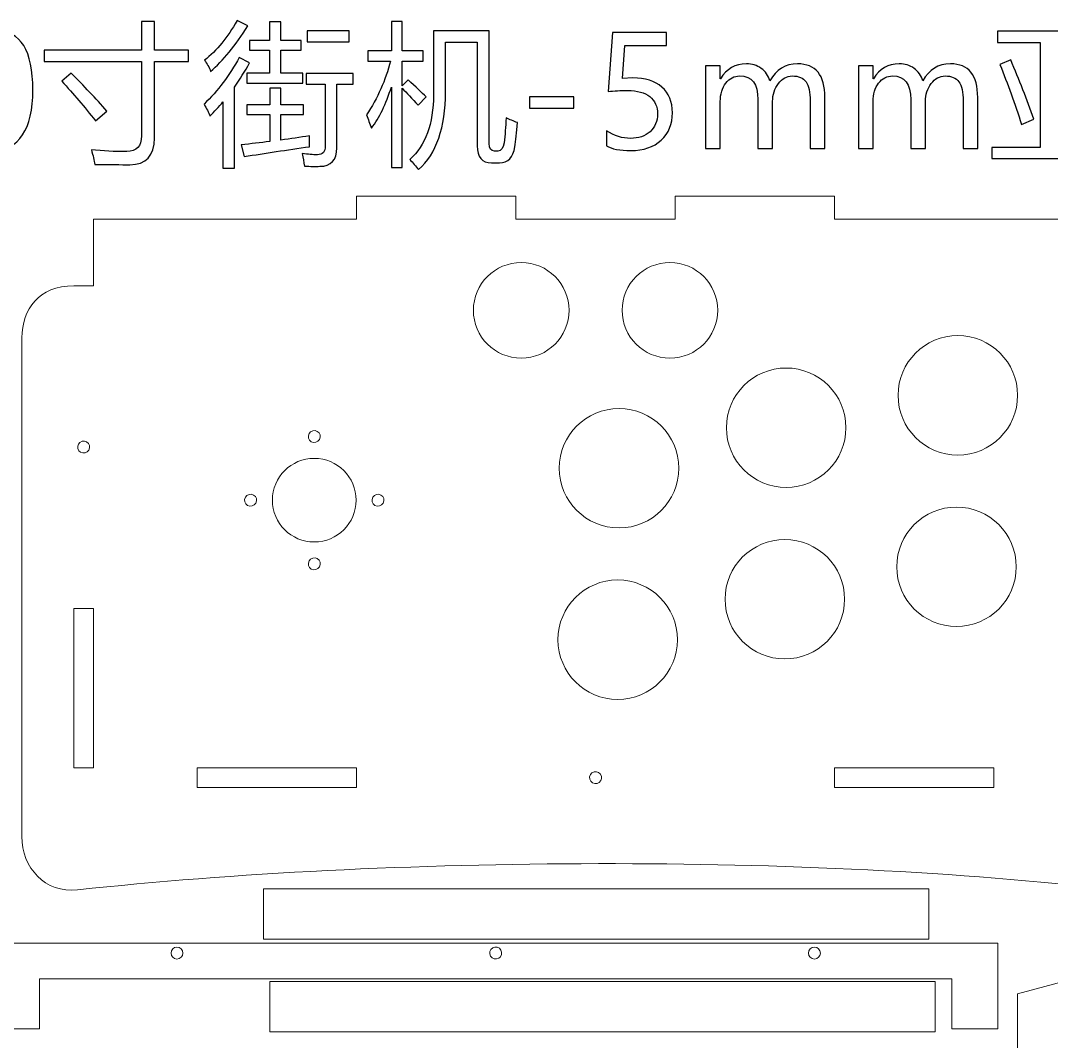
# Model space of a CAD drawing. Header units: centimetres. Extents: x -84 to 49, y -29 to 29.
# Drawn here: x -21.4 to 4.48, y 3.37 to 29.01 of the extents above; entities that cross this region are included whole.
import ezdxf

# ---------------------------------------------------------------- set-up
doc = ezdxf.new("R2010")
doc.units = ezdxf.units.CM
doc.header["$MEASUREMENT"] = 0
doc.layers.add('layer 1', color=7, linetype='Continuous')

msp = doc.modelspace()

# ---------------------------------------------------------------- linework, layer by layer
at = {"layer": 'layer 1', "color": 250}
for points, knots in [([(-20.80612, 28.2688), (-20.80612, 28.2688), (-18.36563, 28.2688), (-18.36563, 28.2688), (-18.36563, 28.2688), (-18.36563, 28.2688), (-18.36563, 28.98324), (-18.36563, 28.98324), (-18.36563, 28.98324), (-18.36563, 28.98324), (-18.03826, 28.98324), (-18.03826, 28.98324), (-18.03826, 28.98324), (-18.03826, 28.98324), (-18.03826, 28.2688), (-18.03826, 28.2688), (-18.03826, 28.2688), (-18.03826, 28.2688), (-17.18068, 28.2688), (-17.18068, 28.2688), (-17.18068, 28.2688), (-17.18068, 28.2688), (-17.18068, 27.97867), (-17.18068, 27.97867), (-17.18068, 27.97867), (-17.18068, 27.97867), (-18.03826, 27.97867), (-18.03826, 27.97867), (-18.03826, 27.97867), (-18.03826, 27.97867), (-18.03826, 26.06067), (-18.03826, 26.06067), (-18.03826, 26.06067), (-18.03826, 25.61455), (-18.24367, 25.39117), (-18.65512, 25.39117), (-18.65512, 25.39117), (-18.8708, 25.39117), (-19.16286, 25.39246), (-19.53131, 25.39503), (-19.53131, 25.39503), (-19.54865, 25.49516), (-19.57881, 25.61841), (-19.62182, 25.76348), (-19.62182, 25.76348), (-19.33297, 25.73331), (-19.03641, 25.71983), (-18.73023, 25.72239), (-18.73023, 25.72239), (-18.48695, 25.72239), (-18.36563, 25.8527), (-18.36563, 26.11331), (-18.36563, 26.11331), (-18.36563, 26.11331), (-18.36563, 27.97867), (-18.36563, 27.97867), (-18.36563, 27.97867), (-18.36563, 27.97867), (-20.80612, 27.97867), (-20.80612, 27.97867), (-20.80612, 27.97867), (-20.80612, 27.97867), (-20.80612, 28.2688), (-20.80612, 28.2688)], [0, 0, 0, 0, 0.0625, 0.0625, 0.0625, 0.0625, 0.125, 0.125, 0.125, 0.125, 0.1875, 0.1875, 0.1875, 0.1875, 0.25, 0.25, 0.25, 0.25, 0.3125, 0.3125, 0.3125, 0.3125, 0.375, 0.375, 0.375, 0.375, 0.4375, 0.4375, 0.4375, 0.4375, 0.5, 0.5, 0.5, 0.5, 0.5625, 0.5625, 0.5625, 0.5625, 0.625, 0.625, 0.625, 0.625, 0.6875, 0.6875, 0.6875, 0.6875, 0.75, 0.75, 0.75, 0.75, 0.8125, 0.8125, 0.8125, 0.8125, 0.875, 0.875, 0.875, 0.875, 0.9375, 0.9375, 0.9375, 0.9375, 1, 1, 1, 1]), ([(-16.78335, 28.01269), (-16.47267, 28.25597), (-16.19922, 28.58847), (-15.96365, 29.00955), (-15.96365, 29.00955), (-15.96365, 29.00955), (-15.69277, 28.87797), (-15.69277, 28.87797), (-15.69277, 28.87797), (-16.00088, 28.38114), (-16.31348, 27.99921), (-16.6293, 27.73089), (-16.6293, 27.73089), (-16.6646, 27.83616), (-16.71595, 27.92988), (-16.78335, 28.01269)], [0, 0, 0, 0, 0.25, 0.25, 0.25, 0.25, 0.5, 0.5, 0.5, 0.5, 0.75, 0.75, 0.75, 0.75, 1, 1, 1, 1]), ([(-15.71908, 27.68917), (-15.71908, 27.68917), (-15.14715, 27.68917), (-15.14715, 27.68917), (-15.14715, 27.68917), (-15.14715, 27.68917), (-15.14715, 28.26495), (-15.14715, 28.26495), (-15.14715, 28.26495), (-15.14715, 28.26495), (-15.64783, 28.26495), (-15.64783, 28.26495), (-15.64783, 28.26495), (-15.64783, 28.26495), (-15.64783, 28.51273), (-15.64783, 28.51273), (-15.64783, 28.51273), (-15.64783, 28.51273), (-15.14715, 28.51273), (-15.14715, 28.51273), (-15.14715, 28.51273), (-15.14715, 28.51273), (-15.14715, 28.97939), (-15.14715, 28.97939), (-15.14715, 28.97939), (-15.14715, 28.97939), (-14.86921, 28.97939), (-14.86921, 28.97939), (-14.86921, 28.97939), (-14.86921, 28.97939), (-14.86921, 28.51273), (-14.86921, 28.51273), (-14.86921, 28.51273), (-14.86921, 28.51273), (-14.35377, 28.51273), (-14.35377, 28.51273), (-14.35377, 28.51273), (-14.35377, 28.51273), (-14.35377, 28.26495), (-14.35377, 28.26495), (-14.35377, 28.26495), (-14.35377, 28.26495), (-14.86921, 28.26495), (-14.86921, 28.26495), (-14.86921, 28.26495), (-14.86921, 28.26495), (-14.86921, 27.68917), (-14.86921, 27.68917), (-14.86921, 27.68917), (-14.86921, 27.68917), (-14.31589, 27.68917), (-14.31589, 27.68917), (-14.31589, 27.68917), (-14.31589, 27.68917), (-14.31589, 27.44076), (-14.31589, 27.44076), (-14.31589, 27.44076), (-14.31589, 27.44076), (-15.71908, 27.44076), (-15.71908, 27.44076), (-15.71908, 27.44076), (-15.71908, 27.44076), (-15.71908, 27.68917), (-15.71908, 27.68917)], [0, 0, 0, 0, 0.0625, 0.0625, 0.0625, 0.0625, 0.125, 0.125, 0.125, 0.125, 0.1875, 0.1875, 0.1875, 0.1875, 0.25, 0.25, 0.25, 0.25, 0.3125, 0.3125, 0.3125, 0.3125, 0.375, 0.375, 0.375, 0.375, 0.4375, 0.4375, 0.4375, 0.4375, 0.5, 0.5, 0.5, 0.5, 0.5625, 0.5625, 0.5625, 0.5625, 0.625, 0.625, 0.625, 0.625, 0.6875, 0.6875, 0.6875, 0.6875, 0.75, 0.75, 0.75, 0.75, 0.8125, 0.8125, 0.8125, 0.8125, 0.875, 0.875, 0.875, 0.875, 0.9375, 0.9375, 0.9375, 0.9375, 1, 1, 1, 1]), ([(-12.71565, 26.63967), (-12.43449, 27.05883), (-12.23486, 27.51008), (-12.11547, 27.99407), (-12.11547, 27.99407), (-12.11547, 27.99407), (-12.67777, 27.99407), (-12.67777, 27.99407), (-12.67777, 27.99407), (-12.67777, 27.99407), (-12.67777, 28.24955), (-12.67777, 28.24955), (-12.67777, 28.24955), (-12.67777, 28.24955), (-12.09108, 28.24955), (-12.09108, 28.24955), (-12.09108, 28.24955), (-12.09108, 28.24955), (-12.09108, 28.99094), (-12.09108, 28.99094), (-12.09108, 28.99094), (-12.09108, 28.99094), (-11.8202, 28.99094), (-11.8202, 28.99094), (-11.8202, 28.99094), (-11.8202, 28.99094), (-11.8202, 28.24955), (-11.8202, 28.24955), (-11.8202, 28.24955), (-11.8202, 28.24955), (-11.29384, 28.24955), (-11.29384, 28.24955), (-11.29384, 28.24955), (-11.29384, 28.24955), (-11.29384, 27.99407), (-11.29384, 27.99407), (-11.29384, 27.99407), (-11.29384, 27.99407), (-11.8202, 27.99407), (-11.8202, 27.99407), (-11.8202, 27.99407), (-11.8202, 27.99407), (-11.8202, 27.3695), (-11.8202, 27.3695), (-11.8202, 27.3695), (-11.8202, 27.3695), (-11.66999, 27.52035), (-11.66999, 27.52035), (-11.66999, 27.52035), (-11.47678, 27.34447), (-11.32529, 27.20133), (-11.21489, 27.09156), (-11.21489, 27.09156), (-11.21489, 27.09156), (-11.41773, 26.88423), (-11.41773, 26.88423), (-11.41773, 26.88423), (-11.57242, 27.05497), (-11.70658, 27.19683), (-11.8202, 27.30917), (-11.8202, 27.30917), (-11.8202, 27.30917), (-11.8202, 25.32377), (-11.8202, 25.32377), (-11.8202, 25.32377), (-11.8202, 25.32377), (-12.09108, 25.32377), (-12.09108, 25.32377), (-12.09108, 25.32377), (-12.09108, 25.32377), (-12.09108, 27.33934), (-12.09108, 27.33934), (-12.09108, 27.33934), (-12.22524, 26.9144), (-12.39213, 26.57098), (-12.59112, 26.30909), (-12.59112, 26.30909), (-12.63156, 26.42206), (-12.67264, 26.53183), (-12.71565, 26.63967)], [0, 0, 0, 0, 0.05, 0.05, 0.05, 0.05, 0.1, 0.1, 0.1, 0.1, 0.15, 0.15, 0.15, 0.15, 0.2, 0.2, 0.2, 0.2, 0.25, 0.25, 0.25, 0.25, 0.3, 0.3, 0.3, 0.3, 0.35, 0.35, 0.35, 0.35, 0.4, 0.4, 0.4, 0.4, 0.45, 0.45, 0.45, 0.45, 0.5, 0.5, 0.5, 0.5, 0.55, 0.55, 0.55, 0.55, 0.6, 0.6, 0.6, 0.6, 0.65, 0.65, 0.65, 0.65, 0.7, 0.7, 0.7, 0.7, 0.75, 0.75, 0.75, 0.75, 0.8, 0.8, 0.8, 0.8, 0.85, 0.85, 0.85, 0.85, 0.9, 0.9, 0.9, 0.9, 0.95, 0.95, 0.95, 0.95, 1, 1, 1, 1]), ([(-23.0104, 27.19491), (-23.0104, 27.70843), (-22.92567, 28.09742), (-22.75493, 28.36188), (-22.75493, 28.36188), (-22.58418, 28.6257), (-22.33769, 28.75729), (-22.01418, 28.75729), (-22.01418, 28.75729), (-21.39731, 28.75729), (-21.08856, 28.25982), (-21.08856, 27.26423), (-21.08856, 27.26423), (-21.08856, 26.77254), (-21.17586, 26.39703), (-21.34917, 26.13706), (-21.34917, 26.13706), (-21.52312, 25.87645), (-21.7664, 25.74679), (-22.07965, 25.74679), (-22.07965, 25.74679), (-22.37557, 25.74679), (-22.60472, 25.87003), (-22.76712, 26.11716), (-22.76712, 26.11716), (-22.92952, 26.36429), (-23.0104, 26.72311), (-23.0104, 27.19491)], [0, 0, 0, 0, 0.14285714, 0.14285714, 0.14285714, 0.14285714, 0.28571429, 0.28571429, 0.28571429, 0.28571429, 0.42857143, 0.42857143, 0.42857143, 0.42857143, 0.57142857, 0.57142857, 0.57142857, 0.57142857, 0.71428571, 0.71428571, 0.71428571, 0.71428571, 0.85714286, 0.85714286, 0.85714286, 0.85714286, 1, 1, 1, 1]), ([(-14.20356, 28.75023), (-14.20356, 28.75023), (-13.15021, 28.75023), (-13.15021, 28.75023), (-13.15021, 28.75023), (-13.15021, 28.75023), (-13.15021, 28.47935), (-13.15021, 28.47935), (-13.15021, 28.47935), (-13.15021, 28.47935), (-14.20356, 28.47935), (-14.20356, 28.47935), (-14.20356, 28.47935), (-14.20356, 28.47935), (-14.20356, 28.75023), (-14.20356, 28.75023)], [0, 0, 0, 0, 0.25, 0.25, 0.25, 0.25, 0.5, 0.5, 0.5, 0.5, 0.75, 0.75, 0.75, 0.75, 1, 1, 1, 1]), ([(-10.73346, 28.46394), (-10.73346, 28.46394), (-10.73346, 27.2193), (-10.73346, 27.2193), (-10.73346, 27.2193), (-10.73346, 26.32128), (-10.95813, 25.67104), (-11.40682, 25.26729), (-11.40682, 25.26729), (-11.47678, 25.35266), (-11.5506, 25.43739), (-11.62827, 25.52276), (-11.62827, 25.52276), (-11.23222, 25.87131), (-11.03451, 26.41436), (-11.03451, 27.15126), (-11.03451, 27.15126), (-11.03451, 27.15126), (-11.03451, 28.75023), (-11.03451, 28.75023), (-11.03451, 28.75023), (-11.03451, 28.75023), (-9.63518, 28.75023), (-9.63518, 28.75023), (-9.63518, 28.75023), (-9.63518, 28.75023), (-9.63518, 25.92138), (-9.63518, 25.92138), (-9.63518, 25.92138), (-9.63518, 25.79621), (-9.59153, 25.73331), (-9.50359, 25.73331), (-9.50359, 25.73331), (-9.50359, 25.73331), (-9.41693, 25.73331), (-9.41693, 25.73331), (-9.41693, 25.73331), (-9.33669, 25.73331), (-9.28534, 25.80391), (-9.26287, 25.94385), (-9.26287, 25.94385), (-9.23784, 26.13706), (-9.22051, 26.34503), (-9.21024, 26.56842), (-9.21024, 26.56842), (-9.1223, 26.52605), (-9.0273, 26.48561), (-8.92459, 26.44838), (-8.92459, 26.44838), (-8.94706, 26.19997), (-8.96953, 25.99648), (-8.99199, 25.83858), (-8.99199, 25.83858), (-9.03243, 25.57283), (-9.16017, 25.43996), (-9.37585, 25.43996), (-9.37585, 25.43996), (-9.37585, 25.43996), (-9.57484, 25.43996), (-9.57484, 25.43996), (-9.57484, 25.43996), (-9.81555, 25.43996), (-9.93623, 25.5831), (-9.93623, 25.86875), (-9.93623, 25.86875), (-9.93623, 25.86875), (-9.93623, 28.46394), (-9.93623, 28.46394), (-9.93623, 28.46394), (-9.93623, 28.46394), (-10.73346, 28.46394), (-10.73346, 28.46394)], [0, 0, 0, 0, 0.05555556, 0.05555556, 0.05555556, 0.05555556, 0.11111111, 0.11111111, 0.11111111, 0.11111111, 0.16666667, 0.16666667, 0.16666667, 0.16666667, 0.22222222, 0.22222222, 0.22222222, 0.22222222, 0.27777778, 0.27777778, 0.27777778, 0.27777778, 0.33333333, 0.33333333, 0.33333333, 0.33333333, 0.38888889, 0.38888889, 0.38888889, 0.38888889, 0.44444444, 0.44444444, 0.44444444, 0.44444444, 0.5, 0.5, 0.5, 0.5, 0.55555556, 0.55555556, 0.55555556, 0.55555556, 0.61111111, 0.61111111, 0.61111111, 0.61111111, 0.66666667, 0.66666667, 0.66666667, 0.66666667, 0.72222222, 0.72222222, 0.72222222, 0.72222222, 0.77777778, 0.77777778, 0.77777778, 0.77777778, 0.83333333, 0.83333333, 0.83333333, 0.83333333, 0.88888889, 0.88888889, 0.88888889, 0.88888889, 0.94444444, 0.94444444, 0.94444444, 0.94444444, 1, 1, 1, 1]), ([(2.97747, 25.82381), (2.97747, 25.82381), (4.19194, 25.82381), (4.19194, 25.82381), (4.19194, 25.82381), (4.19194, 25.82381), (4.19194, 28.46009), (4.19194, 28.46009), (4.19194, 28.46009), (4.19194, 28.46009), (3.12382, 28.46009), (3.12382, 28.46009), (3.12382, 28.46009), (3.12382, 28.46009), (3.12382, 28.74638), (3.12382, 28.74638), (3.12382, 28.74638), (3.12382, 28.74638), (6.56183, 28.74638), (6.56183, 28.74638), (6.56183, 28.74638), (6.56183, 28.74638), (6.56183, 28.46009), (6.56183, 28.46009), (6.56183, 28.46009), (6.56183, 28.46009), (5.48216, 28.46009), (5.48216, 28.46009), (5.48216, 28.46009), (5.48216, 28.46009), (5.48216, 25.82381), (5.48216, 25.82381), (5.48216, 25.82381), (5.48216, 25.82381), (6.70048, 25.82381), (6.70048, 25.82381), (6.70048, 25.82381), (6.70048, 25.82381), (6.70048, 25.54523), (6.70048, 25.54523), (6.70048, 25.54523), (6.70048, 25.54523), (2.97747, 25.54523), (2.97747, 25.54523), (2.97747, 25.54523), (2.97747, 25.54523), (2.97747, 25.82381), (2.97747, 25.82381)], [0, 0, 0, 0, 0.08333333, 0.08333333, 0.08333333, 0.08333333, 0.16666667, 0.16666667, 0.16666667, 0.16666667, 0.25, 0.25, 0.25, 0.25, 0.33333333, 0.33333333, 0.33333333, 0.33333333, 0.41666667, 0.41666667, 0.41666667, 0.41666667, 0.5, 0.5, 0.5, 0.5, 0.58333333, 0.58333333, 0.58333333, 0.58333333, 0.66666667, 0.66666667, 0.66666667, 0.66666667, 0.75, 0.75, 0.75, 0.75, 0.83333333, 0.83333333, 0.83333333, 0.83333333, 0.91666667, 0.91666667, 0.91666667, 0.91666667, 1, 1, 1, 1]), ([(-5.03662, 26.69423), (-5.03662, 26.40987), (-5.13098, 26.18071), (-5.3197, 26.00611), (-5.3197, 26.00611), (-5.50841, 25.83216), (-5.76196, 25.74486), (-6.08034, 25.74486), (-6.08034, 25.74486), (-6.35379, 25.74486), (-6.55728, 25.7853), (-6.69143, 25.86682), (-6.69143, 25.86682), (-6.69143, 25.86682), (-6.69143, 26.24297), (-6.69143, 26.24297), (-6.69143, 26.24297), (-6.49501, 26.11524), (-6.2941, 26.05105), (-6.08997, 26.05105), (-6.08997, 26.05105), (-5.88649, 26.05105), (-5.72281, 26.10753), (-5.59828, 26.21986), (-5.59828, 26.21986), (-5.47311, 26.33156), (-5.41084, 26.48048), (-5.41084, 26.66598), (-5.41084, 26.66598), (-5.41084, 26.85213), (-5.47568, 26.99656), (-5.60534, 27.09991), (-5.60534, 27.09991), (-5.735, 27.20325), (-5.91859, 27.2546), (-6.15545, 27.2546), (-6.15545, 27.2546), (-6.33839, 27.2546), (-6.50336, 27.2469), (-6.65035, 27.23021), (-6.65035, 27.23021), (-6.65035, 27.23021), (-6.54315, 28.7085), (-6.54315, 28.7085), (-6.54315, 28.7085), (-6.54315, 28.7085), (-5.18169, 28.7085), (-5.18169, 28.7085), (-5.18169, 28.7085), (-5.18169, 28.7085), (-5.18169, 28.38499), (-5.18169, 28.38499), (-5.18169, 28.38499), (-5.18169, 28.38499), (-6.23247, 28.38499), (-6.23247, 28.38499), (-6.23247, 28.38499), (-6.23247, 28.38499), (-6.29281, 27.55951), (-6.29281, 27.55951), (-6.29281, 27.55951), (-6.29281, 27.55951), (-6.02771, 27.57106), (-6.02771, 27.57106), (-6.02771, 27.57106), (-5.7196, 27.57106), (-5.47696, 27.49403), (-5.30108, 27.34062), (-5.30108, 27.34062), (-5.12456, 27.18656), (-5.03662, 26.97153), (-5.03662, 26.69423)], [0, 0, 0, 0, 0.05555556, 0.05555556, 0.05555556, 0.05555556, 0.11111111, 0.11111111, 0.11111111, 0.11111111, 0.16666667, 0.16666667, 0.16666667, 0.16666667, 0.22222222, 0.22222222, 0.22222222, 0.22222222, 0.27777778, 0.27777778, 0.27777778, 0.27777778, 0.33333333, 0.33333333, 0.33333333, 0.33333333, 0.38888889, 0.38888889, 0.38888889, 0.38888889, 0.44444444, 0.44444444, 0.44444444, 0.44444444, 0.5, 0.5, 0.5, 0.5, 0.55555556, 0.55555556, 0.55555556, 0.55555556, 0.61111111, 0.61111111, 0.61111111, 0.61111111, 0.66666667, 0.66666667, 0.66666667, 0.66666667, 0.72222222, 0.72222222, 0.72222222, 0.72222222, 0.77777778, 0.77777778, 0.77777778, 0.77777778, 0.83333333, 0.83333333, 0.83333333, 0.83333333, 0.88888889, 0.88888889, 0.88888889, 0.88888889, 0.94444444, 0.94444444, 0.94444444, 0.94444444, 1, 1, 1, 1]), ([(-16.79105, 26.91055), (-16.44764, 27.2469), (-16.15301, 27.63782), (-15.90716, 28.08394), (-15.90716, 28.08394), (-15.90716, 28.08394), (-15.64783, 27.94914), (-15.64783, 27.94914), (-15.64783, 27.94914), (-15.76787, 27.73474), (-15.89561, 27.5319), (-16.03105, 27.34126), (-16.03105, 27.34126), (-16.03105, 27.34126), (-16.03105, 25.30067), (-16.03105, 25.30067), (-16.03105, 25.30067), (-16.03105, 25.30067), (-16.31733, 25.30067), (-16.31733, 25.30067), (-16.31733, 25.30067), (-16.31733, 25.30067), (-16.31733, 26.96896), (-16.31733, 26.96896), (-16.31733, 26.96896), (-16.4226, 26.84251), (-16.53173, 26.72247), (-16.64406, 26.61014), (-16.64406, 26.61014), (-16.68193, 26.70771), (-16.73072, 26.80784), (-16.79105, 26.91055)], [0, 0, 0, 0, 0.125, 0.125, 0.125, 0.125, 0.25, 0.25, 0.25, 0.25, 0.375, 0.375, 0.375, 0.375, 0.5, 0.5, 0.5, 0.5, 0.625, 0.625, 0.625, 0.625, 0.75, 0.75, 0.75, 0.75, 0.875, 0.875, 0.875, 0.875, 1, 1, 1, 1]), ([(3.45504, 28.02424), (3.66815, 27.52035), (3.86265, 27.02481), (4.03789, 26.53825), (4.03789, 26.53825), (4.03789, 26.53825), (3.72592, 26.39895), (3.72592, 26.39895), (3.72592, 26.39895), (3.56031, 26.92339), (3.37994, 27.42471), (3.18416, 27.90356), (3.18416, 27.90356), (3.18416, 27.90356), (3.45504, 28.02424), (3.45504, 28.02424)], [0, 0, 0, 0, 0.25, 0.25, 0.25, 0.25, 0.5, 0.5, 0.5, 0.5, 0.75, 0.75, 0.75, 0.75, 1, 1, 1, 1]), ([(-20.12956, 27.69302), (-19.81118, 27.37207), (-19.51142, 27.05369), (-19.23026, 26.73788), (-19.23026, 26.73788), (-19.23026, 26.73788), (-19.51976, 26.49331), (-19.51976, 26.49331), (-19.51976, 26.49331), (-19.79321, 26.84186), (-20.07436, 27.17308), (-20.36257, 27.48633), (-20.36257, 27.48633), (-20.36257, 27.48633), (-20.12956, 27.69302), (-20.12956, 27.69302)], [0, 0, 0, 0, 0.25, 0.25, 0.25, 0.25, 0.5, 0.5, 0.5, 0.5, 0.75, 0.75, 0.75, 0.75, 1, 1, 1, 1]), ([(-14.22603, 27.68532), (-14.22603, 27.68532), (-13.05264, 27.68532), (-13.05264, 27.68532), (-13.05264, 27.68532), (-13.05264, 27.68532), (-13.05264, 27.41444), (-13.05264, 27.41444), (-13.05264, 27.41444), (-13.05264, 27.41444), (-13.46217, 27.41444), (-13.46217, 27.41444), (-13.46217, 27.41444), (-13.46217, 27.41444), (-13.46217, 25.81226), (-13.46217, 25.81226), (-13.46217, 25.81226), (-13.46217, 25.50672), (-13.60275, 25.35266), (-13.8839, 25.35009), (-13.8839, 25.35009), (-13.9943, 25.34752), (-14.12461, 25.34881), (-14.27481, 25.35394), (-14.27481, 25.35394), (-14.28765, 25.45922), (-14.30498, 25.56449), (-14.32745, 25.66976), (-14.32745, 25.66976), (-14.18431, 25.64922), (-14.05785, 25.63959), (-13.94744, 25.63959), (-13.94744, 25.63959), (-13.81457, 25.63959), (-13.74846, 25.71469), (-13.74846, 25.8649), (-13.74846, 25.8649), (-13.74846, 25.8649), (-13.74846, 27.41444), (-13.74846, 27.41444), (-13.74846, 27.41444), (-13.74846, 27.41444), (-14.22603, 27.41444), (-14.22603, 27.41444), (-14.22603, 27.41444), (-14.22603, 27.41444), (-14.22603, 27.68532), (-14.22603, 27.68532)], [0, 0, 0, 0, 0.08333333, 0.08333333, 0.08333333, 0.08333333, 0.16666667, 0.16666667, 0.16666667, 0.16666667, 0.25, 0.25, 0.25, 0.25, 0.33333333, 0.33333333, 0.33333333, 0.33333333, 0.41666667, 0.41666667, 0.41666667, 0.41666667, 0.5, 0.5, 0.5, 0.5, 0.58333333, 0.58333333, 0.58333333, 0.58333333, 0.66666667, 0.66666667, 0.66666667, 0.66666667, 0.75, 0.75, 0.75, 0.75, 0.83333333, 0.83333333, 0.83333333, 0.83333333, 0.91666667, 0.91666667, 0.91666667, 0.91666667, 1, 1, 1, 1]), ([(-1.20898, 25.79557), (-1.20898, 25.79557), (-1.57743, 25.79557), (-1.57743, 25.79557), (-1.57743, 25.79557), (-1.57743, 25.79557), (-1.57743, 26.9895), (-1.57743, 26.9895), (-1.57743, 26.9895), (-1.57743, 27.21545), (-1.61274, 27.37657), (-1.68335, 27.47413), (-1.68335, 27.47413), (-1.75331, 27.57106), (-1.86885, 27.61985), (-2.02933, 27.61985), (-2.02933, 27.61985), (-2.16477, 27.61985), (-2.28031, 27.5563), (-2.37724, 27.42984), (-2.37724, 27.42984), (-2.47352, 27.30339), (-2.52166, 27.15318), (-2.52166, 26.98051), (-2.52166, 26.98051), (-2.52166, 26.98051), (-2.52166, 25.79557), (-2.52166, 25.79557), (-2.52166, 25.79557), (-2.52166, 25.79557), (-2.89011, 25.79557), (-2.89011, 25.79557), (-2.89011, 25.79557), (-2.89011, 25.79557), (-2.89011, 27.02737), (-2.89011, 27.02737), (-2.89011, 27.02737), (-2.89011, 27.42214), (-3.04289, 27.61985), (-3.34715, 27.61985), (-3.34715, 27.61985), (-3.48772, 27.61985), (-3.60391, 27.55951), (-3.69634, 27.43947), (-3.69634, 27.43947), (-3.78813, 27.31879), (-3.83435, 27.16538), (-3.83435, 26.97859), (-3.83435, 26.97859), (-3.83435, 26.97859), (-3.83435, 25.79557), (-3.83435, 25.79557), (-3.83435, 25.79557), (-3.83435, 25.79557), (-4.2028, 25.79557), (-4.2028, 25.79557), (-4.2028, 25.79557), (-4.2028, 25.79557), (-4.2028, 27.87532), (-4.2028, 27.87532), (-4.2028, 27.87532), (-4.2028, 27.87532), (-3.83435, 27.87532), (-3.83435, 27.87532), (-3.83435, 27.87532), (-3.83435, 27.87532), (-3.83435, 27.54667), (-3.83435, 27.54667), (-3.83435, 27.54667), (-3.83435, 27.54667), (-3.82664, 27.54667), (-3.82664, 27.54667), (-3.82664, 27.54667), (-3.67901, 27.79829), (-3.46269, 27.9241), (-3.17833, 27.9241), (-3.17833, 27.9241), (-3.03903, 27.9241), (-2.91579, 27.88623), (-2.80923, 27.80985), (-2.80923, 27.80985), (-2.70268, 27.73346), (-2.62886, 27.62947), (-2.58778, 27.49917), (-2.58778, 27.49917), (-2.43308, 27.78289), (-2.20264, 27.9241), (-1.89581, 27.9241), (-1.89581, 27.9241), (-1.43814, 27.9241), (-1.20898, 27.64231), (-1.20898, 27.07808), (-1.20898, 27.07808), (-1.20898, 27.07808), (-1.20898, 25.79557), (-1.20898, 25.79557)], [0, 0, 0, 0, 0.04166667, 0.04166667, 0.04166667, 0.04166667, 0.08333333, 0.08333333, 0.08333333, 0.08333333, 0.125, 0.125, 0.125, 0.125, 0.16666667, 0.16666667, 0.16666667, 0.16666667, 0.20833333, 0.20833333, 0.20833333, 0.20833333, 0.25, 0.25, 0.25, 0.25, 0.29166667, 0.29166667, 0.29166667, 0.29166667, 0.33333333, 0.33333333, 0.33333333, 0.33333333, 0.375, 0.375, 0.375, 0.375, 0.41666667, 0.41666667, 0.41666667, 0.41666667, 0.45833333, 0.45833333, 0.45833333, 0.45833333, 0.5, 0.5, 0.5, 0.5, 0.54166667, 0.54166667, 0.54166667, 0.54166667, 0.58333333, 0.58333333, 0.58333333, 0.58333333, 0.625, 0.625, 0.625, 0.625, 0.66666667, 0.66666667, 0.66666667, 0.66666667, 0.70833333, 0.70833333, 0.70833333, 0.70833333, 0.75, 0.75, 0.75, 0.75, 0.79166667, 0.79166667, 0.79166667, 0.79166667, 0.83333333, 0.83333333, 0.83333333, 0.83333333, 0.875, 0.875, 0.875, 0.875, 0.91666667, 0.91666667, 0.91666667, 0.91666667, 0.95833333, 0.95833333, 0.95833333, 0.95833333, 1, 1, 1, 1]), ([(2.62764, 25.79557), (2.62764, 25.79557), (2.25919, 25.79557), (2.25919, 25.79557), (2.25919, 25.79557), (2.25919, 25.79557), (2.25919, 26.9895), (2.25919, 26.9895), (2.25919, 26.9895), (2.25919, 27.21545), (2.22388, 27.37657), (2.15327, 27.47413), (2.15327, 27.47413), (2.08331, 27.57106), (1.96777, 27.61985), (1.80729, 27.61985), (1.80729, 27.61985), (1.67185, 27.61985), (1.55631, 27.5563), (1.45938, 27.42984), (1.45938, 27.42984), (1.3631, 27.30339), (1.31496, 27.15318), (1.31496, 26.98051), (1.31496, 26.98051), (1.31496, 26.98051), (1.31496, 25.79557), (1.31496, 25.79557), (1.31496, 25.79557), (1.31496, 25.79557), (0.94651, 25.79557), (0.94651, 25.79557), (0.94651, 25.79557), (0.94651, 25.79557), (0.94651, 27.02737), (0.94651, 27.02737), (0.94651, 27.02737), (0.94651, 27.42214), (0.79373, 27.61985), (0.48947, 27.61985), (0.48947, 27.61985), (0.3489, 27.61985), (0.23271, 27.55951), (0.14028, 27.43947), (0.14028, 27.43947), (0.04849, 27.31879), (0.00227, 27.16538), (0.00227, 26.97859), (0.00227, 26.97859), (0.00227, 26.97859), (0.00227, 25.79557), (0.00227, 25.79557), (0.00227, 25.79557), (0.00227, 25.79557), (-0.36618, 25.79557), (-0.36618, 25.79557), (-0.36618, 25.79557), (-0.36618, 25.79557), (-0.36618, 27.87532), (-0.36618, 27.87532), (-0.36618, 27.87532), (-0.36618, 27.87532), (0.00227, 27.87532), (0.00227, 27.87532), (0.00227, 27.87532), (0.00227, 27.87532), (0.00227, 27.54667), (0.00227, 27.54667), (0.00227, 27.54667), (0.00227, 27.54667), (0.00998, 27.54667), (0.00998, 27.54667), (0.00998, 27.54667), (0.15761, 27.79829), (0.37393, 27.9241), (0.65829, 27.9241), (0.65829, 27.9241), (0.79759, 27.9241), (0.92083, 27.88623), (1.02739, 27.80985), (1.02739, 27.80985), (1.13394, 27.73346), (1.20776, 27.62947), (1.24884, 27.49917), (1.24884, 27.49917), (1.40354, 27.78289), (1.63398, 27.9241), (1.94081, 27.9241), (1.94081, 27.9241), (2.39848, 27.9241), (2.62764, 27.64231), (2.62764, 27.07808), (2.62764, 27.07808), (2.62764, 27.07808), (2.62764, 25.79557), (2.62764, 25.79557)], [0, 0, 0, 0, 0.04166667, 0.04166667, 0.04166667, 0.04166667, 0.08333333, 0.08333333, 0.08333333, 0.08333333, 0.125, 0.125, 0.125, 0.125, 0.16666667, 0.16666667, 0.16666667, 0.16666667, 0.20833333, 0.20833333, 0.20833333, 0.20833333, 0.25, 0.25, 0.25, 0.25, 0.29166667, 0.29166667, 0.29166667, 0.29166667, 0.33333333, 0.33333333, 0.33333333, 0.33333333, 0.375, 0.375, 0.375, 0.375, 0.41666667, 0.41666667, 0.41666667, 0.41666667, 0.45833333, 0.45833333, 0.45833333, 0.45833333, 0.5, 0.5, 0.5, 0.5, 0.54166667, 0.54166667, 0.54166667, 0.54166667, 0.58333333, 0.58333333, 0.58333333, 0.58333333, 0.625, 0.625, 0.625, 0.625, 0.66666667, 0.66666667, 0.66666667, 0.66666667, 0.70833333, 0.70833333, 0.70833333, 0.70833333, 0.75, 0.75, 0.75, 0.75, 0.79166667, 0.79166667, 0.79166667, 0.79166667, 0.83333333, 0.83333333, 0.83333333, 0.83333333, 0.875, 0.875, 0.875, 0.875, 0.91666667, 0.91666667, 0.91666667, 0.91666667, 0.95833333, 0.95833333, 0.95833333, 0.95833333, 1, 1, 1, 1]), ([(-15.85838, 25.89121), (-15.61766, 25.91625), (-15.37824, 25.94385), (-15.14009, 25.97402), (-15.14009, 25.97402), (-15.14009, 25.97402), (-15.14009, 26.64737), (-15.14009, 26.64737), (-15.14009, 26.64737), (-15.14009, 26.64737), (-15.72294, 26.64737), (-15.72294, 26.64737), (-15.72294, 26.64737), (-15.72294, 26.64737), (-15.72294, 26.89578), (-15.72294, 26.89578), (-15.72294, 26.89578), (-15.72294, 26.89578), (-15.14009, 26.89578), (-15.14009, 26.89578), (-15.14009, 26.89578), (-15.14009, 26.89578), (-15.14009, 27.31302), (-15.14009, 27.31302), (-15.14009, 27.31302), (-15.14009, 27.31302), (-14.86151, 27.31302), (-14.86151, 27.31302), (-14.86151, 27.31302), (-14.86151, 27.31302), (-14.86151, 26.89578), (-14.86151, 26.89578), (-14.86151, 26.89578), (-14.86151, 26.89578), (-14.29343, 26.89578), (-14.29343, 26.89578), (-14.29343, 26.89578), (-14.29343, 26.89578), (-14.29343, 26.64737), (-14.29343, 26.64737), (-14.29343, 26.64737), (-14.29343, 26.64737), (-14.86151, 26.64737), (-14.86151, 26.64737), (-14.86151, 26.64737), (-14.86151, 26.64737), (-14.86151, 26.00996), (-14.86151, 26.00996), (-14.86151, 26.00996), (-14.62208, 26.0427), (-14.38394, 26.07801), (-14.14708, 26.11716), (-14.14708, 26.11716), (-14.14708, 26.00675), (-14.14579, 25.9156), (-14.14322, 25.84243), (-14.14322, 25.84243), (-14.71259, 25.76219), (-15.25884, 25.67939), (-15.78327, 25.59466), (-15.78327, 25.59466), (-15.78327, 25.59466), (-15.85838, 25.89121), (-15.85838, 25.89121)], [0, 0, 0, 0, 0.0625, 0.0625, 0.0625, 0.0625, 0.125, 0.125, 0.125, 0.125, 0.1875, 0.1875, 0.1875, 0.1875, 0.25, 0.25, 0.25, 0.25, 0.3125, 0.3125, 0.3125, 0.3125, 0.375, 0.375, 0.375, 0.375, 0.4375, 0.4375, 0.4375, 0.4375, 0.5, 0.5, 0.5, 0.5, 0.5625, 0.5625, 0.5625, 0.5625, 0.625, 0.625, 0.625, 0.625, 0.6875, 0.6875, 0.6875, 0.6875, 0.75, 0.75, 0.75, 0.75, 0.8125, 0.8125, 0.8125, 0.8125, 0.875, 0.875, 0.875, 0.875, 0.9375, 0.9375, 0.9375, 0.9375, 1, 1, 1, 1]), ([(-7.51178, 26.8072), (-7.51178, 26.8072), (-8.61969, 26.8072), (-8.61969, 26.8072), (-8.61969, 26.8072), (-8.61969, 26.8072), (-8.61969, 27.09156), (-8.61969, 27.09156), (-8.61969, 27.09156), (-8.61969, 27.09156), (-7.51178, 27.09156), (-7.51178, 27.09156), (-7.51178, 27.09156), (-7.51178, 27.09156), (-7.51178, 26.8072), (-7.51178, 26.8072)], [0, 0, 0, 0, 0.25, 0.25, 0.25, 0.25, 0.5, 0.5, 0.5, 0.5, 0.75, 0.75, 0.75, 0.75, 1, 1, 1, 1])]:
    msp.add_open_spline(points, degree=3, knots=knots, dxfattribs=at)
at = {"layer": 'layer 1', "color": 142, "lineweight": 20}
for points, knots in [([(-20.06519, 22.35039), (-20.06519, 22.35039), (-20.06519, 22.35036), (-20.06519, 22.35036), (-20.06519, 22.35036), (-20.06519, 22.35036), (-19.56519, 22.35036), (-19.56519, 22.35036), (-19.56519, 22.35036), (-19.56519, 22.35036), (-19.56519, 24.02062), (-19.56519, 24.02062), (-19.56519, 24.02062), (-19.56519, 24.02062), (-12.96516, 24.02062), (-12.96516, 24.02062), (-12.96516, 24.02062), (-12.96516, 24.02062), (-12.96516, 24.60198), (-12.96516, 24.60198), (-12.96516, 24.60198), (-12.96516, 24.60198), (-8.96528, 24.60198), (-8.96528, 24.60198), (-8.96528, 24.60198), (-8.96528, 24.60198), (-8.96528, 24.02062), (-8.96528, 24.02062), (-8.96528, 24.02062), (-8.96528, 24.02062), (-4.96563, 24.02062), (-4.96563, 24.02062), (-4.96563, 24.02062), (-4.96563, 24.02062), (-4.96563, 24.60198), (-4.96563, 24.60198), (-4.96563, 24.60198), (-4.96563, 24.60198), (-0.96478, 24.60198), (-0.96478, 24.60198), (-0.96478, 24.60198), (-0.96478, 24.60198), (-0.96478, 24.02062), (-0.96478, 24.02062), (-0.96478, 24.02062), (-0.96478, 24.02062), (5.6348, 24.02062), (5.6348, 24.02062), (5.6348, 24.02062), (5.6348, 24.02062), (5.6348, 22.35036), (5.6348, 22.35036), (5.6348, 22.35036), (5.6348, 22.35036), (6.1348, 22.35036), (6.1348, 22.35036), (6.1348, 22.35036), (6.1348, 22.35036), (6.1348, 22.35039), (6.1348, 22.35039), (6.1348, 22.35039), (7.0108, 22.35039), (7.4348, 21.76007), (7.4348, 21.04487), (7.4348, 21.04487), (7.4348, 21.04487), (7.4348, 8.52029), (7.4348, 8.52029), (7.4348, 8.52029), (7.4348, 7.73562), (6.85145, 7.05927), (6.03573, 7.17881), (6.03573, 7.17881), (-1.53501, 8.08816), (-12.20823, 8.02694), (-19.96613, 7.17881), (-19.96613, 7.17881), (-20.78551, 7.08924), (-21.3652, 7.73547), (-21.3652, 8.52029), (-21.3652, 8.52029), (-21.3652, 8.52029), (-21.3652, 21.04487), (-21.3652, 21.04487), (-21.3652, 21.04487), (-21.3652, 21.76019), (-20.94123, 22.35039), (-20.06519, 22.35039)], [0, 0, 0, 0, 0.04545455, 0.04545455, 0.04545455, 0.04545455, 0.09090909, 0.09090909, 0.09090909, 0.09090909, 0.13636364, 0.13636364, 0.13636364, 0.13636364, 0.18181818, 0.18181818, 0.18181818, 0.18181818, 0.22727273, 0.22727273, 0.22727273, 0.22727273, 0.27272727, 0.27272727, 0.27272727, 0.27272727, 0.31818182, 0.31818182, 0.31818182, 0.31818182, 0.36363636, 0.36363636, 0.36363636, 0.36363636, 0.40909091, 0.40909091, 0.40909091, 0.40909091, 0.45454545, 0.45454545, 0.45454545, 0.45454545, 0.5, 0.5, 0.5, 0.5, 0.54545455, 0.54545455, 0.54545455, 0.54545455, 0.59090909, 0.59090909, 0.59090909, 0.59090909, 0.63636364, 0.63636364, 0.63636364, 0.63636364, 0.68181818, 0.68181818, 0.68181818, 0.68181818, 0.72727273, 0.72727273, 0.72727273, 0.72727273, 0.77272727, 0.77272727, 0.77272727, 0.77272727, 0.81818182, 0.81818182, 0.81818182, 0.81818182, 0.86363636, 0.86363636, 0.86363636, 0.86363636, 0.90909091, 0.90909091, 0.90909091, 0.90909091, 0.95454545, 0.95454545, 0.95454545, 0.95454545, 1, 1, 1, 1]), ([(-8.83155, 22.9337), (-8.16892, 22.9337), (-7.63156, 22.39633), (-7.63156, 21.73369), (-7.63156, 21.73369), (-7.63156, 21.07106), (-8.16892, 20.5337), (-8.83156, 20.5337), (-8.83156, 20.5337), (-9.49419, 20.5337), (-10.03157, 21.07106), (-10.03156, 21.73369), (-10.03156, 21.73369), (-10.03156, 22.39633), (-9.49419, 22.9337), (-8.83155, 22.9337)], [0, 0, 0, 0, 0.25, 0.25, 0.25, 0.25, 0.5, 0.5, 0.5, 0.5, 0.75, 0.75, 0.75, 0.75, 1, 1, 1, 1]), ([(-5.09883, 22.9337), (-4.43621, 22.9337), (-3.89885, 22.39633), (-3.89885, 21.73368), (-3.89885, 21.73368), (-3.89885, 21.07106), (-4.43621, 20.5337), (-5.09883, 20.5337), (-5.09883, 20.5337), (-5.76148, 20.5337), (-6.29887, 21.07106), (-6.29885, 21.73368), (-6.29885, 21.73368), (-6.29885, 22.39633), (-5.76148, 22.9337), (-5.09883, 22.9337)], [0, 0, 0, 0, 0.25, 0.25, 0.25, 0.25, 0.5, 0.5, 0.5, 0.5, 0.75, 0.75, 0.75, 0.75, 1, 1, 1, 1]), ([(2.1268, 21.09889), (2.95509, 21.09889), (3.62681, 20.42718), (3.62681, 19.59889), (3.62681, 19.59889), (3.62681, 18.77061), (2.95509, 18.0989), (2.1268, 18.0989), (2.1268, 18.0989), (1.29851, 18.0989), (0.62681, 18.77061), (0.62681, 19.59889), (0.62681, 19.59889), (0.6268, 20.42718), (1.29851, 21.09889), (2.1268, 21.09889)], [0, 0, 0, 0, 0.25, 0.25, 0.25, 0.25, 0.5, 0.5, 0.5, 0.5, 0.75, 0.75, 0.75, 0.75, 1, 1, 1, 1]), ([(-2.18227, 20.28507), (-1.35398, 20.28508), (-0.68228, 19.61337), (-0.68228, 18.78508), (-0.68228, 18.78508), (-0.68227, 17.95679), (-1.35398, 17.28509), (-2.18227, 17.28508), (-2.18227, 17.28508), (-3.01057, 17.28509), (-3.68227, 17.95679), (-3.68228, 18.78508), (-3.68228, 18.78508), (-3.68227, 19.61337), (-3.01057, 20.28507), (-2.18227, 20.28507)], [0, 0, 0, 0, 0.25, 0.25, 0.25, 0.25, 0.5, 0.5, 0.5, 0.5, 0.75, 0.75, 0.75, 0.75, 1, 1, 1, 1]), ([(-6.3761, 19.26828), (-5.54781, 19.26828), (-4.87609, 18.59657), (-4.87609, 17.76828), (-4.87609, 17.76828), (-4.87609, 16.93999), (-5.5478, 16.26828), (-6.37609, 16.26828), (-6.37609, 16.26828), (-7.20438, 16.26828), (-7.87609, 16.93999), (-7.87609, 17.76828), (-7.87609, 17.76828), (-7.87609, 18.59657), (-7.20439, 19.26828), (-6.3761, 19.26828)], [0, 0, 0, 0, 0.25, 0.25, 0.25, 0.25, 0.5, 0.5, 0.5, 0.5, 0.75, 0.75, 0.75, 0.75, 1, 1, 1, 1]), ([(-13.95103, 18.69405), (-13.87931, 18.65262), (-13.85473, 18.56086), (-13.89614, 18.48914), (-13.89614, 18.48914), (-13.93758, 18.41741), (-14.02932, 18.39279), (-14.10105, 18.43422), (-14.10105, 18.43422), (-14.17275, 18.47565), (-14.19738, 18.56742), (-14.15594, 18.63915), (-14.15594, 18.63915), (-14.11454, 18.71084), (-14.02277, 18.73545), (-13.95103, 18.69405)], [0, 0, 0, 0, 0.25, 0.25, 0.25, 0.25, 0.5, 0.5, 0.5, 0.5, 0.75, 0.75, 0.75, 0.75, 1, 1, 1, 1]), ([(-19.85402, 18.44421), (-19.77401, 18.46565), (-19.69174, 18.41814), (-19.67032, 18.33814), (-19.67032, 18.33814), (-19.64888, 18.25814), (-19.69638, 18.17586), (-19.77637, 18.15443), (-19.77637, 18.15443), (-19.85636, 18.133), (-19.93865, 18.1805), (-19.96008, 18.2605), (-19.96008, 18.2605), (-19.98151, 18.3405), (-19.93402, 18.42277), (-19.85402, 18.44421)], [0, 0, 0, 0, 0.25, 0.25, 0.25, 0.25, 0.5, 0.5, 0.5, 0.5, 0.75, 0.75, 0.75, 0.75, 1, 1, 1, 1]), ([(-14.02606, 18.01565), (-13.44626, 18.01565), (-12.97606, 17.54545), (-12.97606, 16.96565), (-12.97606, 16.96565), (-12.97606, 16.38585), (-13.44626, 15.91565), (-14.02606, 15.91565), (-14.02606, 15.91565), (-14.60586, 15.91566), (-15.07606, 16.38585), (-15.07606, 16.96565), (-15.07606, 16.96565), (-15.07606, 17.54545), (-14.60586, 18.01565), (-14.02606, 18.01565)], [0, 0, 0, 0, 0.25, 0.25, 0.25, 0.25, 0.5, 0.5, 0.5, 0.5, 0.75, 0.75, 0.75, 0.75, 1, 1, 1, 1]), ([(-15.49461, 16.89062), (-15.53603, 16.8189), (-15.6278, 16.79433), (-15.69952, 16.83574), (-15.69952, 16.83574), (-15.77125, 16.87718), (-15.79585, 16.96892), (-15.75446, 17.04064), (-15.75446, 17.04064), (-15.71301, 17.11235), (-15.62124, 17.13698), (-15.54952, 17.09554), (-15.54952, 17.09554), (-15.47782, 17.05414), (-15.45319, 16.96238), (-15.49461, 16.89062)], [0, 0, 0, 0, 0.25, 0.25, 0.25, 0.25, 0.5, 0.5, 0.5, 0.5, 0.75, 0.75, 0.75, 0.75, 1, 1, 1, 1]), ([(-12.29765, 16.89063), (-12.33908, 16.81891), (-12.43084, 16.79433), (-12.50256, 16.83574), (-12.50256, 16.83574), (-12.57429, 16.87718), (-12.59891, 16.96892), (-12.55748, 17.04065), (-12.55748, 17.04065), (-12.51605, 17.11235), (-12.42428, 17.13698), (-12.35255, 17.09554), (-12.35255, 17.09554), (-12.28086, 17.05414), (-12.25625, 16.96237), (-12.29765, 16.89063)], [0, 0, 0, 0, 0.25, 0.25, 0.25, 0.25, 0.5, 0.5, 0.5, 0.5, 0.75, 0.75, 0.75, 0.75, 1, 1, 1, 1]), ([(2.09396, 16.79244), (2.92225, 16.79244), (3.59396, 16.12073), (3.59396, 15.29244), (3.59396, 15.29244), (3.59395, 14.46416), (2.92225, 13.79244), (2.09396, 13.79244), (2.09396, 13.79244), (1.26567, 13.79244), (0.59396, 14.46416), (0.59396, 15.29244), (0.59396, 15.29244), (0.59396, 16.12072), (1.26567, 16.79244), (2.09396, 16.79244)], [0, 0, 0, 0, 0.25, 0.25, 0.25, 0.25, 0.5, 0.5, 0.5, 0.5, 0.75, 0.75, 0.75, 0.75, 1, 1, 1, 1]), ([(-2.21513, 15.97862), (-1.38685, 15.97862), (-0.71514, 15.30691), (-0.71513, 14.47862), (-0.71513, 14.47862), (-0.71514, 13.65033), (-1.38685, 12.97862), (-2.21514, 12.97862), (-2.21514, 12.97862), (-3.04342, 12.97863), (-3.71514, 13.65033), (-3.71513, 14.47862), (-3.71513, 14.47862), (-3.71514, 15.30691), (-3.04341, 15.97862), (-2.21513, 15.97862)], [0, 0, 0, 0, 0.25, 0.25, 0.25, 0.25, 0.5, 0.5, 0.5, 0.5, 0.75, 0.75, 0.75, 0.75, 1, 1, 1, 1]), ([(-13.95102, 15.49709), (-13.8793, 15.45567), (-13.85473, 15.3639), (-13.89614, 15.29218), (-13.89614, 15.29218), (-13.93758, 15.22045), (-14.02932, 15.19585), (-14.10104, 15.23724), (-14.10104, 15.23724), (-14.17275, 15.27869), (-14.19738, 15.37046), (-14.15594, 15.44218), (-14.15594, 15.44218), (-14.11454, 15.51388), (-14.02278, 15.53851), (-13.95102, 15.49709)], [0, 0, 0, 0, 0.25, 0.25, 0.25, 0.25, 0.5, 0.5, 0.5, 0.5, 0.75, 0.75, 0.75, 0.75, 1, 1, 1, 1]), ([(-6.40894, 14.96182), (-5.58065, 14.96181), (-4.90894, 14.2901), (-4.90894, 13.46181), (-4.90894, 13.46181), (-4.90894, 12.63352), (-5.58065, 11.96181), (-6.40894, 11.96182), (-6.40894, 11.96182), (-7.23723, 11.96181), (-7.90894, 12.63352), (-7.90894, 13.46181), (-7.90894, 13.46181), (-7.90894, 14.2901), (-7.23723, 14.96181), (-6.40894, 14.96182)], [0, 0, 0, 0, 0.25, 0.25, 0.25, 0.25, 0.5, 0.5, 0.5, 0.5, 0.75, 0.75, 0.75, 0.75, 1, 1, 1, 1]), ([(-19.5652, 10.24818), (-19.5652, 10.24818), (-20.0652, 10.24818), (-20.0652, 10.24818), (-20.0652, 10.24818), (-20.0652, 10.24818), (-20.06521, 14.24823), (-20.06521, 14.24823), (-20.06521, 14.24823), (-20.06521, 14.24823), (-19.5652, 14.24824), (-19.5652, 14.24824), (-19.5652, 14.24824), (-19.5652, 14.24824), (-19.5652, 10.24818), (-19.5652, 10.24818)], [0, 0, 0, 0, 0.25, 0.25, 0.25, 0.25, 0.5, 0.5, 0.5, 0.5, 0.75, 0.75, 0.75, 0.75, 1, 1, 1, 1]), ([(-16.96525, 9.74818), (-16.96525, 9.74818), (-16.96525, 10.24819), (-16.96525, 10.24819), (-16.96525, 10.24819), (-16.96525, 10.24819), (-12.9652, 10.24818), (-12.9652, 10.24818), (-12.9652, 10.24818), (-12.9652, 10.24818), (-12.96521, 9.74818), (-12.96521, 9.74818), (-12.96521, 9.74818), (-12.96521, 9.74818), (-16.96525, 9.74818), (-16.96525, 9.74818)], [0, 0, 0, 0, 0.25, 0.25, 0.25, 0.25, 0.5, 0.5, 0.5, 0.5, 0.75, 0.75, 0.75, 0.75, 1, 1, 1, 1]), ([(-7.00402, 10.14307), (-6.92401, 10.16451), (-6.84174, 10.117), (-6.82032, 10.037), (-6.82032, 10.037), (-6.79888, 9.957), (-6.84638, 9.87472), (-6.92637, 9.85329), (-6.92637, 9.85329), (-7.00637, 9.83186), (-7.08865, 9.87935), (-7.11008, 9.95936), (-7.11008, 9.95936), (-7.13151, 10.03935), (-7.08402, 10.12163), (-7.00402, 10.14307)], [0, 0, 0, 0, 0.25, 0.25, 0.25, 0.25, 0.5, 0.5, 0.5, 0.5, 0.75, 0.75, 0.75, 0.75, 1, 1, 1, 1]), ([(3.03485, 9.74818), (3.03485, 9.74818), (3.03484, 10.24818), (3.03484, 10.24818), (3.03484, 10.24818), (3.03484, 10.24818), (-0.9652, 10.24818), (-0.9652, 10.24818), (-0.9652, 10.24818), (-0.9652, 10.24818), (-0.9652, 9.74818), (-0.9652, 9.74818), (-0.9652, 9.74818), (-0.9652, 9.74818), (3.03485, 9.74818), (3.03485, 9.74818)], [0, 0, 0, 0, 0.25, 0.25, 0.25, 0.25, 0.5, 0.5, 0.5, 0.5, 0.75, 0.75, 0.75, 0.75, 1, 1, 1, 1]), ([(3.62813, -26.66541), (3.62813, -26.66541), (28.50078, -26.66541), (28.50078, -26.66541), (28.50078, -26.66541), (28.50078, -26.66541), (29.88813, -21.49287), (29.88813, -21.49287), (29.88813, -21.49287), (29.88813, -21.49287), (28.47722, -21.11484), (28.47722, -21.11484), (28.47722, -21.11484), (28.47722, -21.11484), (28.21859, -22.08017), (28.21859, -22.08017), (28.21859, -22.08017), (28.21859, -22.08017), (27.73561, -21.95077), (27.73561, -21.95077), (27.73561, -21.95077), (27.73561, -21.95077), (27.99426, -20.98543), (27.99426, -20.98543), (27.99426, -20.98543), (27.99426, -20.98543), (27.99402, -20.98537), (27.99402, -20.98537), (27.99402, -20.98537), (27.99402, -20.98537), (28.11046, -20.55067), (28.11046, -20.55067), (28.11046, -20.55067), (28.11046, -20.55067), (24.24679, -19.51544), (24.24679, -19.51544), (24.24679, -19.51544), (24.24679, -19.51544), (24.13033, -19.95009), (24.13033, -19.95009), (24.13033, -19.95009), (24.13033, -19.95009), (20.36115, -18.94022), (20.36115, -18.94022), (20.36115, -18.94022), (20.36115, -18.94022), (20.19035, -19.57772), (20.19035, -19.57772), (20.19035, -19.57772), (20.19035, -19.57772), (20.33524, -19.61651), (20.33524, -19.61651), (20.33524, -19.61651), (20.33524, -19.61651), (20.27827, -19.82902), (20.27827, -19.82902), (20.27827, -19.82902), (20.27827, -19.82902), (20.1334, -19.79022), (20.1334, -19.79022), (20.1334, -19.79022), (20.1334, -19.79022), (20.06353, -20.05098), (20.06353, -20.05098), (20.06353, -20.05098), (20.06353, -20.05098), (19.77375, -19.97339), (19.77375, -19.97339), (19.77375, -19.97339), (19.77375, -19.97339), (19.84361, -19.71259), (19.84361, -19.71259), (19.84361, -19.71259), (19.84361, -19.71259), (19.69872, -19.67372), (19.69872, -19.67372), (19.69872, -19.67372), (19.69872, -19.67372), (19.75571, -19.46125), (19.75571, -19.46125), (19.75571, -19.46125), (19.75571, -19.46125), (19.90057, -19.50003), (19.90057, -19.50003), (19.90057, -19.50003), (19.90057, -19.50003), (20.07139, -18.86255), (20.07139, -18.86255), (20.07139, -18.86255), (20.07139, -18.86255), (16.30426, -17.85308), (16.30426, -17.85308), (16.30426, -17.85308), (16.30426, -17.85308), (16.4343, -17.36768), (16.4343, -17.36768), (16.4343, -17.36768), (13.91012, -12.86763), (11.62689, -4.30798), (17.20939, 2.113), (17.20939, 2.113), (17.20939, 2.113), (16.32521, 5.41296), (16.32521, 5.41296), (16.32521, 5.41296), (15.85448, 7.16956), (14.84009, 7.59481), (12.94908, 7.06738), (12.94908, 7.06738), (12.94908, 7.06738), (3.62849, 4.56991), (3.62849, 4.56991), (3.62849, 4.56991), (3.62849, 4.56991), (3.62849, -9.16541), (3.62849, -9.16541), (3.62849, -9.16541), (3.62849, -9.16541), (4.12813, -9.16539), (4.12813, -9.16539), (4.12813, -9.16539), (4.12813, -9.16539), (4.12812, -11.0153), (4.12812, -11.0153), (4.12812, -11.0153), (4.12812, -11.0153), (4.78809, -11.01539), (4.78809, -11.01539), (4.78809, -11.01539), (4.78809, -11.01539), (4.7881, -10.86542), (4.7881, -10.86542), (4.7881, -10.86542), (4.7881, -10.86542), (5.0081, -10.86543), (5.0081, -10.86543), (5.0081, -10.86543), (5.0081, -10.86543), (5.0081, -11.0154), (5.0081, -11.0154), (5.0081, -11.0154), (5.0081, -11.0154), (5.27811, -11.01541), (5.27811, -11.01541), (5.27811, -11.01541), (5.27811, -11.01541), (5.2781, -11.31542), (5.2781, -11.31542), (5.2781, -11.31542), (5.2781, -11.31542), (5.0081, -11.31541), (5.0081, -11.31541), (5.0081, -11.31541), (5.0081, -11.31541), (5.0081, -11.46541), (5.0081, -11.46541), (5.0081, -11.46541), (5.0081, -11.46541), (4.78808, -11.46542), (4.78808, -11.46542), (4.78808, -11.46542), (4.78808, -11.46542), (4.7881, -11.31541), (4.7881, -11.31541), (4.7881, -11.31541), (4.7881, -11.31541), (4.12809, -11.31541), (4.12809, -11.31541), (4.12809, -11.31541), (4.12809, -11.31541), (4.1281, -13.16539), (4.1281, -13.16539), (4.1281, -13.16539), (4.1281, -13.16539), (3.62849, -13.16541), (3.62849, -13.16541), (3.62849, -13.16541), (3.62849, -13.16541), (3.62849, -14.3219), (3.62849, -14.3219), (3.62849, -14.3219), (3.62849, -14.3219), (3.62813, -14.3219), (3.62813, -14.3219), (3.62813, -14.3219), (3.62812, -18.43644), (3.62813, -22.55089), (3.62813, -26.66541)], [0, 0, 0, 0, 0.0212766, 0.0212766, 0.0212766, 0.0212766, 0.04255319, 0.04255319, 0.04255319, 0.04255319, 0.06382979, 0.06382979, 0.06382979, 0.06382979, 0.08510638, 0.08510638, 0.08510638, 0.08510638, 0.10638298, 0.10638298, 0.10638298, 0.10638298, 0.12765957, 0.12765957, 0.12765957, 0.12765957, 0.14893617, 0.14893617, 0.14893617, 0.14893617, 0.17021277, 0.17021277, 0.17021277, 0.17021277, 0.19148936, 0.19148936, 0.19148936, 0.19148936, 0.21276596, 0.21276596, 0.21276596, 0.21276596, 0.23404255, 0.23404255, 0.23404255, 0.23404255, 0.25531915, 0.25531915, 0.25531915, 0.25531915, 0.27659574, 0.27659574, 0.27659574, 0.27659574, 0.29787234, 0.29787234, 0.29787234, 0.29787234, 0.31914894, 0.31914894, 0.31914894, 0.31914894, 0.34042553, 0.34042553, 0.34042553, 0.34042553, 0.36170213, 0.36170213, 0.36170213, 0.36170213, 0.38297872, 0.38297872, 0.38297872, 0.38297872, 0.40425532, 0.40425532, 0.40425532, 0.40425532, 0.42553191, 0.42553191, 0.42553191, 0.42553191, 0.44680851, 0.44680851, 0.44680851, 0.44680851, 0.46808511, 0.46808511, 0.46808511, 0.46808511, 0.4893617, 0.4893617, 0.4893617, 0.4893617, 0.5106383, 0.5106383, 0.5106383, 0.5106383, 0.53191489, 0.53191489, 0.53191489, 0.53191489, 0.55319149, 0.55319149, 0.55319149, 0.55319149, 0.57446809, 0.57446809, 0.57446809, 0.57446809, 0.59574468, 0.59574468, 0.59574468, 0.59574468, 0.61702128, 0.61702128, 0.61702128, 0.61702128, 0.63829787, 0.63829787, 0.63829787, 0.63829787, 0.65957447, 0.65957447, 0.65957447, 0.65957447, 0.68085106, 0.68085106, 0.68085106, 0.68085106, 0.70212766, 0.70212766, 0.70212766, 0.70212766, 0.72340426, 0.72340426, 0.72340426, 0.72340426, 0.74468085, 0.74468085, 0.74468085, 0.74468085, 0.76595745, 0.76595745, 0.76595745, 0.76595745, 0.78723404, 0.78723404, 0.78723404, 0.78723404, 0.80851064, 0.80851064, 0.80851064, 0.80851064, 0.82978723, 0.82978723, 0.82978723, 0.82978723, 0.85106383, 0.85106383, 0.85106383, 0.85106383, 0.87234043, 0.87234043, 0.87234043, 0.87234043, 0.89361702, 0.89361702, 0.89361702, 0.89361702, 0.91489362, 0.91489362, 0.91489362, 0.91489362, 0.93617021, 0.93617021, 0.93617021, 0.93617021, 0.95744681, 0.95744681, 0.95744681, 0.95744681, 0.9787234, 0.9787234, 0.9787234, 0.9787234, 1, 1, 1, 1]), ([(1.39563, 7.20612), (1.39563, 7.20612), (-15.30457, 7.20612), (-15.30457, 7.20612), (-15.30457, 7.20612), (-15.30457, 7.20612), (-15.30457, 5.94181), (-15.30457, 5.94181), (-15.30457, 5.94181), (-15.30457, 5.94181), (1.39563, 5.94181), (1.39563, 5.94181), (1.39563, 5.94181), (1.39563, 5.94181), (1.39563, 7.20612), (1.39563, 7.20612)], [0, 0, 0, 0, 0.25, 0.25, 0.25, 0.25, 0.5, 0.5, 0.5, 0.5, 0.75, 0.75, 0.75, 0.75, 1, 1, 1, 1]), ([(3.12814, 3.6858), (3.12814, 3.6858), (1.97813, 3.6858), (1.97813, 3.6858), (1.97813, 3.6858), (1.97813, 3.6858), (1.97813, 4.94421), (1.97813, 4.94421), (1.97813, 4.94421), (1.97813, 4.94421), (-20.92187, 4.94421), (-20.92187, 4.94421), (-20.92187, 4.94421), (-20.92187, 4.94421), (-20.92187, 3.6858), (-20.92187, 3.6858), (-20.92187, 3.6858), (-20.92187, 3.6858), (-22.07187, 3.6858), (-22.07187, 3.6858), (-22.07187, 3.6858), (-22.07187, 6.29314), (-22.07187, 3.93767), (-22.07187, 5.8432), (-22.07187, 5.8432), (-22.07187, 5.8432), (3.12814, 5.8432), (3.12814, 5.8432), (3.12814, 5.8432), (3.12814, 3.93764), (3.12814, 6.29319), (3.12814, 3.6858)], [0, 0, 0, 0, 0.125, 0.125, 0.125, 0.125, 0.25, 0.25, 0.25, 0.25, 0.375, 0.375, 0.375, 0.375, 0.5, 0.5, 0.5, 0.5, 0.625, 0.625, 0.625, 0.625, 0.75, 0.75, 0.75, 0.75, 0.875, 0.875, 0.875, 0.875, 1, 1, 1, 1]), ([(-17.47186, 5.7432), (-17.38904, 5.7432), (-17.32186, 5.67601), (-17.32186, 5.5932), (-17.32186, 5.5932), (-17.32186, 5.51039), (-17.38904, 5.4432), (-17.47186, 5.44319), (-17.47186, 5.44319), (-17.55468, 5.44321), (-17.62186, 5.51039), (-17.62187, 5.5932), (-17.62187, 5.5932), (-17.62187, 5.67602), (-17.55468, 5.7432), (-17.47186, 5.7432)], [0, 0, 0, 0, 0.25, 0.25, 0.25, 0.25, 0.5, 0.5, 0.5, 0.5, 0.75, 0.75, 0.75, 0.75, 1, 1, 1, 1]), ([(-9.32698, 5.55437), (-9.30555, 5.63438), (-9.35305, 5.71665), (-9.43305, 5.73808), (-9.43305, 5.73808), (-9.51305, 5.75951), (-9.59533, 5.71202), (-9.61676, 5.63202), (-9.61676, 5.63202), (-9.63819, 5.55202), (-9.5907, 5.46974), (-9.5107, 5.44831), (-9.5107, 5.44831), (-9.4307, 5.42688), (-9.34842, 5.47437), (-9.32698, 5.55437)], [0, 0, 0, 0, 0.25, 0.25, 0.25, 0.25, 0.5, 0.5, 0.5, 0.5, 0.75, 0.75, 0.75, 0.75, 1, 1, 1, 1]), ([(-1.47186, 5.7432), (-1.38905, 5.7432), (-1.32187, 5.67602), (-1.32186, 5.59321), (-1.32186, 5.59321), (-1.32187, 5.51038), (-1.38905, 5.4432), (-1.47186, 5.4432), (-1.47186, 5.4432), (-1.55467, 5.4432), (-1.62186, 5.51038), (-1.62186, 5.5932), (-1.62186, 5.5932), (-1.62186, 5.67602), (-1.55467, 5.7432), (-1.47186, 5.7432)], [0, 0, 0, 0, 0.25, 0.25, 0.25, 0.25, 0.5, 0.5, 0.5, 0.5, 0.75, 0.75, 0.75, 0.75, 1, 1, 1, 1]), ([(1.56151, 3.61716), (1.56151, 3.61716), (-15.13869, 3.61716), (-15.13869, 3.61716), (-15.13869, 3.61716), (-15.13869, 3.61716), (-15.13869, 4.88147), (-15.13869, 4.88147), (-15.13869, 4.88147), (-15.13869, 4.88147), (1.56151, 4.88147), (1.56151, 4.88147), (1.56151, 4.88147), (1.56151, 4.88147), (1.56151, 3.61716), (1.56151, 3.61716)], [0, 0, 0, 0, 0.25, 0.25, 0.25, 0.25, 0.5, 0.5, 0.5, 0.5, 0.75, 0.75, 0.75, 0.75, 1, 1, 1, 1])]:
    msp.add_open_spline(points, degree=3, knots=knots, dxfattribs=at)

doc.saveas('drawing.dxf')
